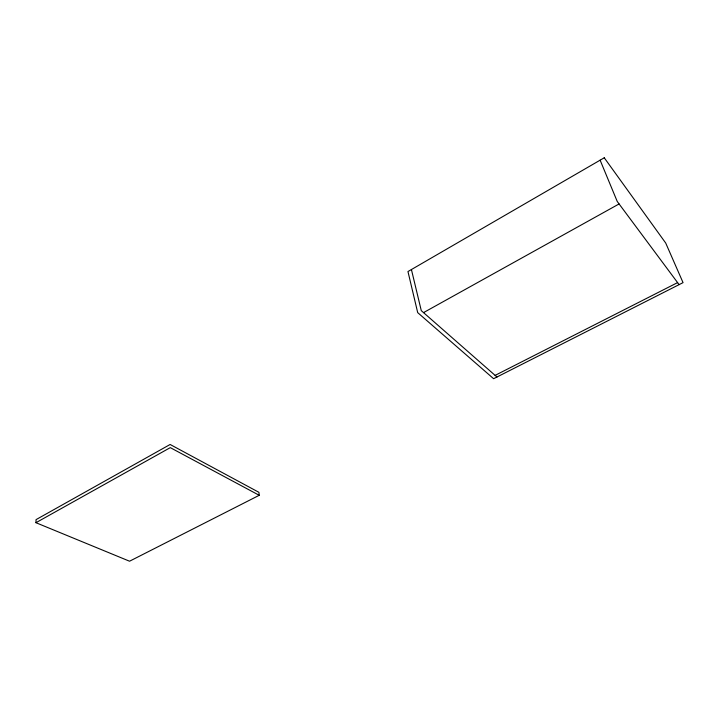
<?xml version="1.0" encoding="UTF-8"?>
<svg xmlns="http://www.w3.org/2000/svg" width="719" height="719" viewBox="0 0 719 719"><rect width="100%" height="100%" fill="white"/><g stroke="black" fill="none" stroke-linecap="round" stroke-linejoin="round"><path stroke-width="1.08" d="M35.95 522.704L36.049 519.63L170.124 444.477L258.903 492.317L259.226 495.301L129.555 561.215L35.95 522.704L170.286 447.631L259.226 495.301M423.527 312.612L619.086 203.944M495.112 375.381L677.595 282.612M496.973 377.008L421.28 310.644L411.421 269.544M679.096 284.634L617.226 201.446L600.131 160.175M604.248 157.785L407.961 271.548L417.703 312.63L493.611 378.706L683.05 282.63L665.713 243.049L604.248 157.785"/></g></svg>
